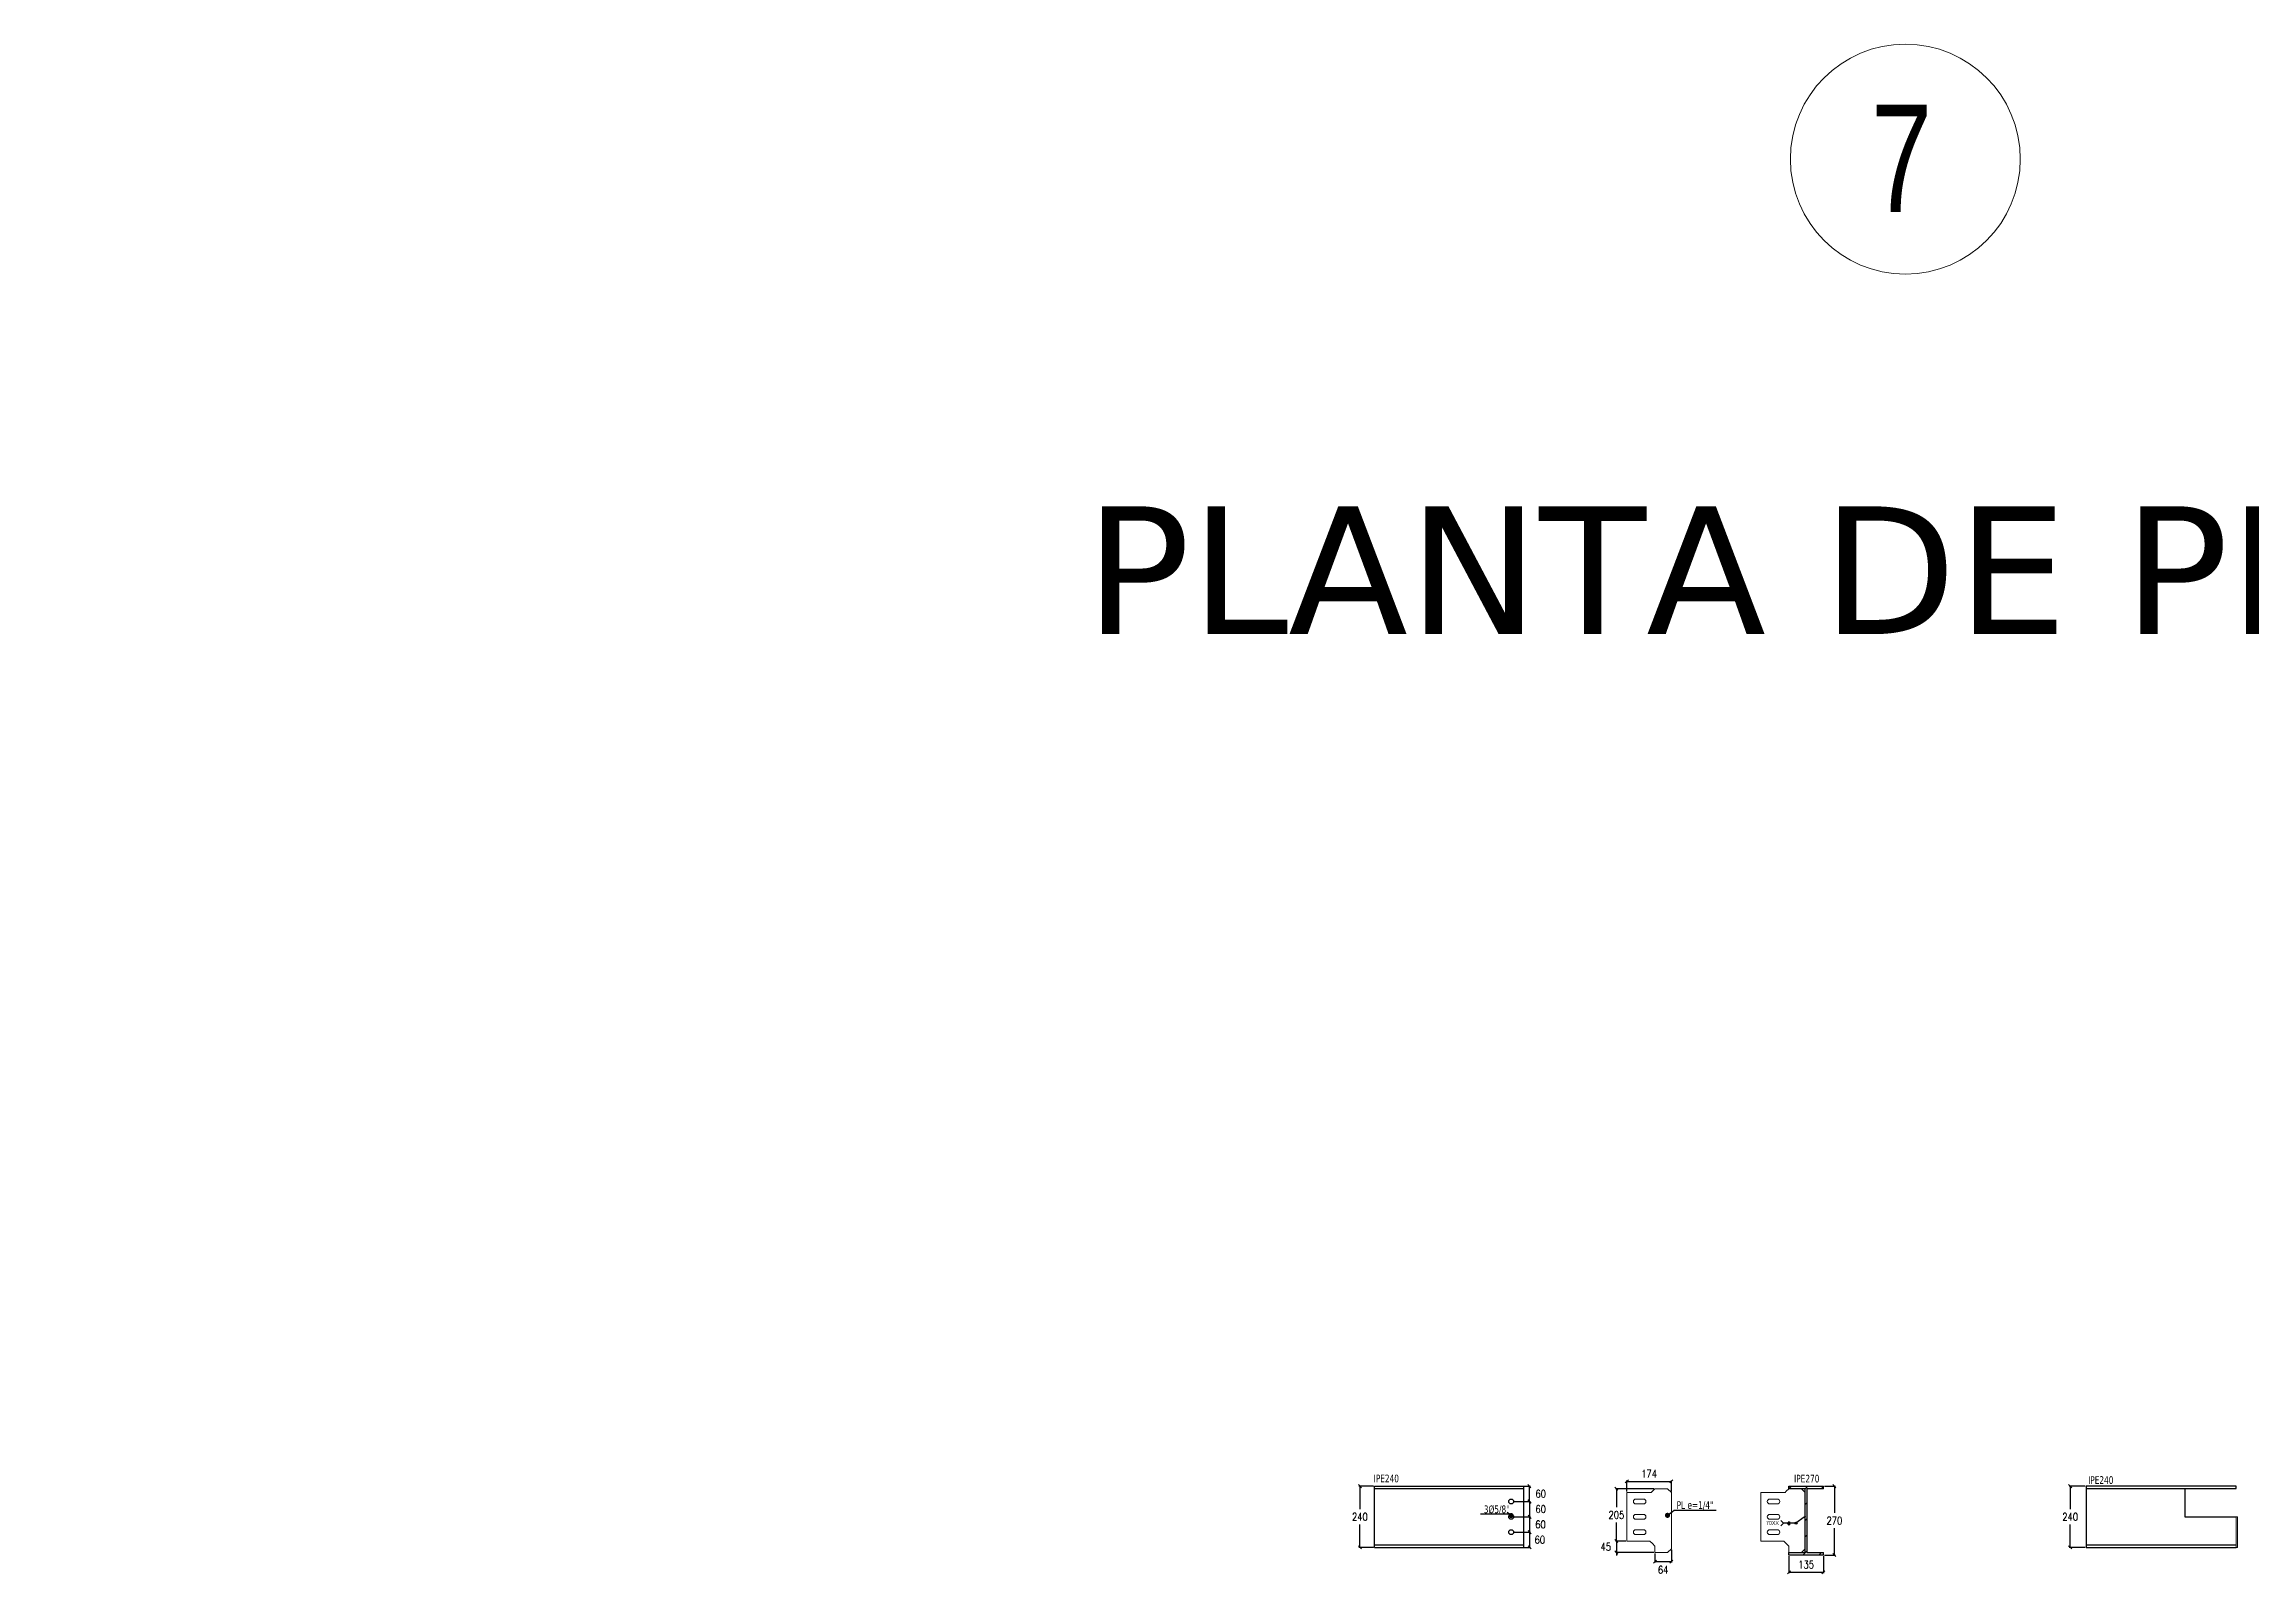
# Model space of a CAD drawing. Header units: millimetres. Extents: x -3255 to 77194, y -21218 to 30112.
# Drawn here: x -3255 to 5385, y -9862 to -3871 of the extents above; entities that cross this region are included whole.
import ezdxf
from ezdxf.enums import TextEntityAlignment as Align

# ---------------------------------------------------------------- set-up
doc = ezdxf.new("R2010")
doc.units = ezdxf.units.MM
doc.header["$LTSCALE"] = 0.9
for name, color, linetype in [('COTAS', 8, 'Continuous'), ('PERFORACIONES', 1, 'Continuous'), ('TEXTO GENRAL', 3, 'Continuous'), ('TITULO', 3, 'Continuous')]:
    doc.layers.add(name, color=color, linetype=linetype)
doc.layers.add('E_EJES', color=8, linetype='Continuous', lineweight=9)
doc.layers.add('P-PLATINA', color=6, linetype='Continuous', lineweight=13)
doc.styles.add('CNI_COTAS', font='romans.shx', dxfattribs={"width": 0.8})
doc.styles.add('ROMANS', font='DINGRAFO.SHX')
doc.styles.add('Swis721 LtCn BT_1', font='swisscl.ttf', dxfattribs={"height": 0.42})
doc.styles.add('TEXTO GENERAL', font='verdana.ttf', dxfattribs={"height": 0.9})
doc.styles.add('VERDANA', font='verdana.ttf')
doc.dimstyles.new('1.1', dxfattribs={"dimscale": 0, "dimtxt": 15, "dimasz": 20, "dimexe": 2, "dimexo": 2, "dimgap": 7, "dimtad": 1, "dimdec": 0, "dimzin": 4, "dimdsep": 46, "dimtxsty": 'CNI_COTAS', "dimblk": 'DOTSMALL', "dimcen": 0, "dimclrd": 256, "dimclrt": 3, "dimadec": 0, "dimazin": 0, "dimtfac": 1, "dimtdec": 0, "dimtmove": 2, "dimatfit": 0, "dimldrblk": 'DOT', "dimfxl": 0.05, "dimtolj": 1, "dimtzin": 0, "dimarcsym": 1})
doc.dimstyles.new('1.4', dxfattribs={"dimscale": 0, "dimtxt": 30, "dimasz": 12, "dimexe": 4, "dimexo": 4, "dimgap": 15, "dimtad": 1, "dimdec": 0, "dimzin": 4, "dimdsep": 46, "dimtxsty": 'CNI_COTAS', "dimblk": 'OBLIQUE', "dimcen": -0.09, "dimclrd": 256, "dimclrt": 3, "dimadec": 0, "dimazin": 0, "dimtfac": 1, "dimtdec": 0, "dimtmove": 2, "dimatfit": 0, "dimldrblk": 'DOT', "dimfxl": 0.05, "dimtolj": 1, "dimtzin": 0, "dimarcsym": 0})

# ---------------------------------------------------------------- blocks, each defined once
blk = doc.blocks.new('Grid - CNI_NOMBRE EJES-372759-_38_00m_N_E_-NIVEL-10 DOC')
at = {"layer": 'E_EJES'}
blk.add_circle((0, 0), 0.003, dxfattribs=at)
blk = doc.blocks.new('_Oblique')
at = {"color": 0, "linetype": 'ByBlock', "lineweight": -2}
blk.add_line((-0.5, -0.5), (0.5, 0.5), dxfattribs=at)
blk = doc.blocks.new('*D416')
at = {"layer": 'COTAS', "color": 0, "lineweight": -2, "transparency": 16777216}
for p, q in [((1947, -9515.3), (1889.9, -9515.3)), ((1947, -9755.3), (1889.9, -9755.3))]:
    blk.add_line(p, q, dxfattribs=at)
at = {"layer": 'COTAS', "lineweight": -2, "transparency": 16777216}
for p, q in [((1893.9, -9515.3), (1893.9, -9605.3)), ((1893.9, -9755.3), (1893.9, -9665.3))]:
    blk.add_line(p, q, dxfattribs=at)
at = {"layer": 'Defpoints', "color": 0, "transparency": 16777216}
for p in [(1893.9, -9515.3), (1951, -9515.3), (1951, -9755.3)]:
    blk.add_point(p, dxfattribs=at)
at = {"layer": 'COTAS', "lineweight": -2, "transparency": 16777216, "xscale": 12, "yscale": 12, "zscale": 12}
for p, rotation in [((1893.9, -9515.3), 90), ((1893.9, -9755.3), 270)]:
    blk.add_blockref('_Oblique', p, dxfattribs=dict(at, rotation=rotation))
at = {"layer": 'COTAS', "color": 3, "transparency": 16777216, "insert": (1893.9, -9635.3), "char_height": 30, "attachment_point": 5, "rotation": 0.01, "style": 'CNI_COTAS'}
blk.add_mtext('\\A1;240', dxfattribs=at)
blk = doc.blocks.new('_Dot')
at = {"color": 0, "linetype": 'ByBlock', "lineweight": -2}
blk.add_line((-0.5, 0), (-1, 0), dxfattribs=at)
at = {"color": 0, "linetype": 'ByBlock', "const_width": 0.5}
blk.add_lwpolyline([(-0.25, 0, 1), (0.25, 0, 1)], format="xyb", close=True, dxfattribs=at)
blk = doc.blocks.new('*D417')
at = {"layer": 'COTAS', "color": 0, "lineweight": -2, "transparency": 16777216}
for p, q in [((3572.9, -9789.3), (3572.9, -9856.2)), ((3707.9, -9789.3), (3707.9, -9856.2))]:
    blk.add_line(p, q, dxfattribs=at)
at = {"layer": 'COTAS', "lineweight": -2, "transparency": 16777216}
blk.add_line((3572.9, -9852.2), (3707.9, -9852.2), dxfattribs=at)
at = {"layer": 'Defpoints', "color": 0, "transparency": 16777216}
for p in [(3572.9, -9785.3), (3707.9, -9785.3), (3707.9, -9852.2)]:
    blk.add_point(p, dxfattribs=at)
at = {"layer": 'COTAS', "lineweight": -2, "transparency": 16777216, "xscale": 12, "yscale": 12, "zscale": 12, "rotation": 180}
blk.add_blockref('_Oblique', (3572.9, -9852.2), dxfattribs=at)
at = {"layer": 'COTAS', "lineweight": -2, "transparency": 16777216, "xscale": 12, "yscale": 12, "zscale": 12}
blk.add_blockref('_Oblique', (3707.9, -9852.2), dxfattribs=at)
at = {"layer": 'COTAS', "color": 3, "transparency": 16777216, "insert": (3640.4, -9822.2), "char_height": 30, "attachment_point": 5, "style": 'CNI_COTAS'}
blk.add_mtext('\\A1;135', dxfattribs=at)
blk = doc.blocks.new('_DotSmall')
at = {"color": 0, "linetype": 'ByBlock', "const_width": 0.5}
blk.add_lwpolyline([(-0.0625, 0, 1), (0.0625, 0, 1)], format="xyb", close=True, dxfattribs=at)
blk = doc.blocks.new('*D412')
at = {"layer": 'COTAS', "color": 0, "lineweight": -2, "transparency": 16777216}
for p, q in [((2499.5, -9575.3), (2562, -9575.3)), ((2499.5, -9635.3), (2562, -9635.3))]:
    blk.add_line(p, q, dxfattribs=at)
at = {"layer": 'COTAS', "lineweight": -2, "transparency": 16777216}
blk.add_line((2558, -9575.3), (2558, -9635.3), dxfattribs=at)
at = {"layer": 'Defpoints', "color": 0, "transparency": 16777216}
for p in [(2495.5, -9575.3), (2495.5, -9635.3), (2558, -9635.3)]:
    blk.add_point(p, dxfattribs=at)
at = {"layer": 'COTAS', "lineweight": -2, "transparency": 16777216, "xscale": 12, "yscale": 12, "zscale": 12}
for p, rotation in [((2558, -9575.3), 90), ((2558, -9635.3), 270)]:
    blk.add_blockref('_Oblique', p, dxfattribs=dict(at, rotation=rotation))
at = {"layer": 'COTAS', "color": 3, "transparency": 16777216, "insert": (2601.4, -9605.3), "char_height": 30, "attachment_point": 5, "rotation": 0.01, "style": 'CNI_COTAS'}
blk.add_mtext('\\A1;60', dxfattribs=at)
blk = doc.blocks.new('*D413')
at = {"layer": 'COTAS', "color": 0, "lineweight": -2, "transparency": 16777216}
for p, q in [((2499.5, -9635.3), (2562, -9635.3)), ((2499.5, -9695.3), (2562, -9695.3))]:
    blk.add_line(p, q, dxfattribs=at)
at = {"layer": 'COTAS', "lineweight": -2, "transparency": 16777216}
blk.add_line((2558, -9635.3), (2558, -9695.3), dxfattribs=at)
at = {"layer": 'Defpoints', "color": 0, "transparency": 16777216}
for p in [(2495.5, -9635.3), (2495.5, -9695.3), (2558, -9695.3)]:
    blk.add_point(p, dxfattribs=at)
at = {"layer": 'COTAS', "lineweight": -2, "transparency": 16777216, "xscale": 12, "yscale": 12, "zscale": 12}
for p, rotation in [((2558, -9635.3), 90), ((2558, -9695.3), 270)]:
    blk.add_blockref('_Oblique', p, dxfattribs=dict(at, rotation=rotation))
at = {"layer": 'COTAS', "color": 3, "transparency": 16777216, "insert": (2600.9, -9665.3), "char_height": 30, "attachment_point": 5, "rotation": 0.01, "style": 'CNI_COTAS'}
blk.add_mtext('\\A1;60', dxfattribs=at)
blk = doc.blocks.new('*D414')
at = {"layer": 'COTAS', "color": 0, "lineweight": -2, "transparency": 16777216}
for p, q in [((2499.5, -9695.3), (2561.9, -9695.3)), ((2499.5, -9755.3), (2561.9, -9755.3))]:
    blk.add_line(p, q, dxfattribs=at)
at = {"layer": 'COTAS', "lineweight": -2, "transparency": 16777216}
blk.add_line((2557.9, -9695.3), (2557.9, -9755.3), dxfattribs=at)
at = {"layer": 'Defpoints', "color": 0, "transparency": 16777216}
for p in [(2495.5, -9695.3), (2495.5, -9755.3), (2557.9, -9755.3)]:
    blk.add_point(p, dxfattribs=at)
at = {"layer": 'COTAS', "lineweight": -2, "transparency": 16777216, "xscale": 12, "yscale": 12, "zscale": 12}
for p, rotation in [((2557.9, -9695.3), 90), ((2557.9, -9755.3), 270)]:
    blk.add_blockref('_Oblique', p, dxfattribs=dict(at, rotation=rotation))
at = {"layer": 'COTAS', "color": 3, "transparency": 16777216, "insert": (2598.2, -9725.3), "char_height": 30, "attachment_point": 5, "rotation": 0.01, "style": 'CNI_COTAS'}
blk.add_mtext('\\A1;60', dxfattribs=at)
blk = doc.blocks.new('*D415')
at = {"layer": 'COTAS', "color": 0, "lineweight": -2, "transparency": 16777216}
for p, q in [((2499.5, -9515.3), (2561.5, -9515.3)), ((2499.5, -9575.3), (2561.5, -9575.3))]:
    blk.add_line(p, q, dxfattribs=at)
at = {"layer": 'COTAS', "lineweight": -2, "transparency": 16777216}
blk.add_line((2557.5, -9575.3), (2557.5, -9515.3), dxfattribs=at)
at = {"layer": 'Defpoints', "color": 0, "transparency": 16777216}
for p in [(2495.5, -9515.3), (2495.5, -9575.3), (2557.5, -9515.3)]:
    blk.add_point(p, dxfattribs=at)
at = {"layer": 'COTAS', "lineweight": -2, "transparency": 16777216, "xscale": 12, "yscale": 12, "zscale": 12}
for p, rotation in [((2557.5, -9515.3), 90), ((2557.5, -9575.3), 270)]:
    blk.add_blockref('_Oblique', p, dxfattribs=dict(at, rotation=rotation))
at = {"layer": 'COTAS', "color": 3, "transparency": 16777216, "insert": (2601.7, -9545.3), "char_height": 30, "attachment_point": 5, "rotation": 0.01, "style": 'CNI_COTAS'}
blk.add_mtext('\\A1;60', dxfattribs=at)
blk = doc.blocks.new('SOLDADURA FILETE ALREDEDOR')
h = blk.add_hatch(color=256)
h.dxf.hatch_style = 1
h.paths.add_polyline_path([(5064, 3679), (5060, 3684), (5066, 3685)])
for p, q in [((5016, 3649), (4948, 3649)), ((4979, 3659), (4969, 3649)), ((4979, 3639), (4969, 3649)), ((4979, 3649), (4979, 3659)), ((4979, 3649), (4979, 3639)), ((5062, 3682), (5016, 3649))]:
    blk.add_line(p, q)
blk.add_lwpolyline([(4933, 3634), (4948, 3649), (4933, 3664)])
blk.add_lwpolyline([(5066, 3685), (5064, 3679), (5060, 3684)], close=True)
blk.add_circle((5016, 3649), 5.81)
at = {"layer": 'TITULO', "style": 'ROMANS'}
for s, height, p in [('70XX', 21, (4851, 3640)), ('6', 7.5, (4981, 3651)), ('6', 7.5, (4981, 3639))]:
    blk.add_text(s, height=height, dxfattribs=at).set_placement(p)
blk = doc.blocks.new('*D418')
at = {"layer": 'COTAS', "color": 0, "lineweight": -2, "transparency": 16777216}
for p, q in [((2938.8, -9536.3), (2938.8, -9492.9)), ((3113, -9536.5), (3113, -9492.9))]:
    blk.add_line(p, q, dxfattribs=at)
at = {"layer": 'COTAS', "lineweight": -2, "transparency": 16777216}
blk.add_line((2938.8, -9496.9), (3113, -9496.9), dxfattribs=at)
at = {"layer": 'Defpoints', "color": 0, "transparency": 16777216}
for p in [(3113, -9496.9), (2938.8, -9540.3), (3113, -9540.5)]:
    blk.add_point(p, dxfattribs=at)
at = {"layer": 'COTAS', "lineweight": -2, "transparency": 16777216, "xscale": 12, "yscale": 12, "zscale": 12, "rotation": 180}
blk.add_blockref('_Oblique', (2938.8, -9496.9), dxfattribs=at)
at = {"layer": 'COTAS', "lineweight": -2, "transparency": 16777216, "xscale": 12, "yscale": 12, "zscale": 12}
blk.add_blockref('_Oblique', (3113, -9496.9), dxfattribs=at)
at = {"layer": 'COTAS', "color": 3, "transparency": 16777216, "insert": (3025.9, -9466.9), "char_height": 30, "attachment_point": 5, "style": 'CNI_COTAS'}
blk.add_mtext('\\A1;174', dxfattribs=at)
blk = doc.blocks.new('*D419')
at = {"layer": 'COTAS', "color": 0, "lineweight": -2, "transparency": 16777216}
for p, q in [((3044.8, -9525.5), (2893.9, -9525.5)), ((2934.8, -9730.3), (2893.9, -9730.3))]:
    blk.add_line(p, q, dxfattribs=at)
at = {"layer": 'COTAS', "lineweight": -2, "transparency": 16777216}
for p, q in [((2897.9, -9525.5), (2897.9, -9597.9)), ((2897.9, -9730.3), (2897.9, -9657.9))]:
    blk.add_line(p, q, dxfattribs=at)
at = {"layer": 'Defpoints', "color": 0, "transparency": 16777216}
for p in [(3048.8, -9525.5), (2897.9, -9730.3), (2938.8, -9730.3)]:
    blk.add_point(p, dxfattribs=at)
at = {"layer": 'COTAS', "lineweight": -2, "transparency": 16777216, "xscale": 12, "yscale": 12, "zscale": 12}
for p, rotation in [((2897.9, -9525.5), 90), ((2897.9, -9730.3), 270)]:
    blk.add_blockref('_Oblique', p, dxfattribs=dict(at, rotation=rotation))
at = {"layer": 'COTAS', "color": 3, "transparency": 16777216, "insert": (2897.9, -9627.9), "char_height": 30, "attachment_point": 5, "rotation": 0.01, "style": 'CNI_COTAS'}
blk.add_mtext('\\A1;205', dxfattribs=at)
blk = doc.blocks.new('*D420')
at = {"layer": 'COTAS', "color": 0, "lineweight": -2, "transparency": 16777216}
for p, q in [((2934.8, -9730.3), (2893.9, -9730.3)), ((3044.8, -9775.1), (2893.9, -9775.1))]:
    blk.add_line(p, q, dxfattribs=at)
at = {"layer": 'COTAS', "lineweight": -2, "transparency": 16777216}
for p, q in [((2897.9, -9730.3), (2897.9, -9718.3)), ((2897.9, -9730.3), (2897.9, -9775.1)), ((2897.9, -9775.1), (2897.9, -9787.1))]:
    blk.add_line(p, q, dxfattribs=at)
at = {"layer": 'Defpoints', "color": 0, "transparency": 16777216}
for p in [(2938.8, -9730.3), (2897.9, -9775.1), (3048.8, -9775.1)]:
    blk.add_point(p, dxfattribs=at)
at = {"layer": 'COTAS', "lineweight": -2, "transparency": 16777216, "xscale": 12, "yscale": 12, "zscale": 12}
for p, rotation in [((2897.9, -9730.3), 270), ((2897.9, -9775.1), 90)]:
    blk.add_blockref('_Oblique', p, dxfattribs=dict(at, rotation=rotation))
at = {"layer": 'COTAS', "color": 3, "transparency": 16777216, "insert": (2856.4, -9752.7), "char_height": 30, "attachment_point": 5, "rotation": 0.01, "style": 'CNI_COTAS'}
blk.add_mtext('\\A1;45', dxfattribs=at)
blk = doc.blocks.new('*D421')
at = {"layer": 'COTAS', "color": 0, "lineweight": -2, "transparency": 16777216}
for p, q in [((3048.8, -9779.1), (3048.8, -9814.8)), ((3113, -9764.1), (3113, -9814.8))]:
    blk.add_line(p, q, dxfattribs=at)
at = {"layer": 'COTAS', "lineweight": -2, "transparency": 16777216}
blk.add_line((3048.8, -9810.8), (3113, -9810.8), dxfattribs=at)
at = {"layer": 'Defpoints', "color": 0, "transparency": 16777216}
for p in [(3113, -9760.1), (3048.8, -9775.1), (3113, -9810.8)]:
    blk.add_point(p, dxfattribs=at)
at = {"layer": 'COTAS', "lineweight": -2, "transparency": 16777216, "xscale": 12, "yscale": 12, "zscale": 12, "rotation": 180}
blk.add_blockref('_Oblique', (3048.8, -9810.8), dxfattribs=at)
at = {"layer": 'COTAS', "lineweight": -2, "transparency": 16777216, "xscale": 12, "yscale": 12, "zscale": 12}
blk.add_blockref('_Oblique', (3113, -9810.8), dxfattribs=at)
at = {"layer": 'COTAS', "color": 3, "transparency": 16777216, "insert": (3080.9, -9842.8), "char_height": 30, "attachment_point": 5, "style": 'CNI_COTAS'}
blk.add_mtext('\\A1;64', dxfattribs=at)
blk = doc.blocks.new('*D422')
at = {"layer": 'COTAS', "color": 0, "lineweight": -2, "transparency": 16777216}
for p, q in [((3711.9, -9515.3), (3755.1, -9515.3)), ((3711.9, -9785.3), (3755.1, -9785.3))]:
    blk.add_line(p, q, dxfattribs=at)
at = {"layer": 'COTAS', "lineweight": -2, "transparency": 16777216}
for p, q in [((3751.1, -9515.3), (3751.1, -9620.3)), ((3751.1, -9785.3), (3751.1, -9680.3))]:
    blk.add_line(p, q, dxfattribs=at)
at = {"layer": 'Defpoints', "color": 0, "transparency": 16777216}
for p in [(3707.9, -9515.3), (3751.1, -9515.3), (3707.9, -9785.3)]:
    blk.add_point(p, dxfattribs=at)
at = {"layer": 'COTAS', "lineweight": -2, "transparency": 16777216, "xscale": 12, "yscale": 12, "zscale": 12}
for p, rotation in [((3751.1, -9515.3), 90), ((3751.1, -9785.3), 270)]:
    blk.add_blockref('_Oblique', p, dxfattribs=dict(at, rotation=rotation))
at = {"layer": 'COTAS', "color": 3, "transparency": 16777216, "insert": (3751.1, -9650.3), "char_height": 30, "attachment_point": 5, "rotation": 0.01, "style": 'CNI_COTAS'}
blk.add_mtext('\\A1;270', dxfattribs=at)
blk = doc.blocks.new('*D456')
at = {"layer": 'COTAS', "color": 0, "lineweight": -2, "transparency": 16777216}
for p, q in [((4732.9, -9515.3), (4669.8, -9515.3)), ((4732.9, -9755.3), (4669.8, -9755.3))]:
    blk.add_line(p, q, dxfattribs=at)
at = {"layer": 'COTAS', "lineweight": -2, "transparency": 16777216}
for p, q in [((4673.8, -9515.3), (4673.8, -9605.3)), ((4673.8, -9755.3), (4673.8, -9665.3))]:
    blk.add_line(p, q, dxfattribs=at)
at = {"layer": 'Defpoints', "color": 0, "transparency": 16777216}
for p in [(4673.8, -9515.3), (4736.9, -9515.3), (4736.9, -9755.3)]:
    blk.add_point(p, dxfattribs=at)
at = {"layer": 'COTAS', "lineweight": -2, "transparency": 16777216, "xscale": 12, "yscale": 12, "zscale": 12}
for p, rotation in [((4673.8, -9515.3), 90), ((4673.8, -9755.3), 270)]:
    blk.add_blockref('_Oblique', p, dxfattribs=dict(at, rotation=rotation))
at = {"layer": 'COTAS', "color": 3, "transparency": 16777216, "insert": (4673.8, -9635.3), "char_height": 30, "attachment_point": 5, "rotation": 0.01, "style": 'CNI_COTAS'}
blk.add_mtext('\\A1;240', dxfattribs=at)

msp = doc.modelspace()

# ---------------------------------------------------------------- hatches: boundary and pattern name
at = {"linetype": 'Continuous'}
h = msp.add_hatch(dxfattribs=at)
h.set_pattern_fill('', scale=14, style=0, pattern_type=0)
h.set_pattern_definition([(45, (3572.934, -9525.96), (-31.431, 31.431), [])])
h.paths.add_polyline_path([(3572.9, -9515.3), (3572.9, -9525.5), (3637.1, -9525.5), (3637.1, -9775.1), (3572.9, -9775.1), (3572.9, -9785.3), (3707.9, -9785.3), (3707.9, -9775.1), (3643.7, -9775.1), (3643.7, -9525.5), (3707.9, -9525.5), (3707.9, -9515.3)])

# ---------------------------------------------------------------- linework, layer by layer
at = {"color": 2, "linetype": 'Continuous'}
for p, q in [((1951, -9755.3), (1951, -9515.3)), ((1951, -9515.3), (2536, -9515.3)), ((1951, -9525.1), (2536, -9525.1)), ((2536, -9755.3), (2536, -9515.3)), ((3572.9, -9525.5), (3572.9, -9515.3)), ((3572.9, -9515.3), (3707.9, -9515.3)), ((3637.1, -9525.5), (3572.9, -9525.5)), ((3637.1, -9775.1), (3637.1, -9525.5)), ((3707.9, -9525.5), (3643.7, -9525.5)), ((3643.7, -9525.5), (3643.7, -9775.1)), ((3707.9, -9525.5), (3707.9, -9515.3)), ((1951, -9745.5), (2536, -9745.5)), ((1951, -9755.3), (2536, -9755.3)), ((3572.9, -9785.3), (3572.9, -9775.1)), ((3572.9, -9775.1), (3637.1, -9775.1)), ((3707.9, -9785.3), (3572.9, -9785.3)), ((3643.7, -9775.1), (3707.9, -9775.1)), ((3707.9, -9785.3), (3707.9, -9775.1))]:
    msp.add_line(p, q, dxfattribs=at)
at = {"color": 2}
for p, q in [((4736.9, -9515.3), (4736.9, -9755.3)), ((5123.1, -9525.1), (5123.1, -9635.3)), ((5123.1, -9635.3), (5323.1, -9635.3)), ((4736.9, -9745.5), (5123.1, -9745.5)), ((4736.9, -9755.3), (5123.1, -9755.3)), ((5123.1, -9745.5), (5323.1, -9745.5)), ((5123.1, -9755.3), (5323.1, -9755.3))]:
    msp.add_line(p, q, dxfattribs=at)
msp.add_lwpolyline([(4736.9, -9525.1), (5323.1, -9525.1), (5323.1, -9515.3), (4736.9, -9515.3)], dxfattribs=at)
at = {"layer": 'P-PLATINA', "linetype": 'Continuous'}
for p, q in [((5329.1, -9635.3), (5323.1, -9635.3)), ((5323.1, -9635.3), (5323.1, -9755.3)), ((5329.1, -9635.3), (5329.1, -9755.3)), ((5329.1, -9755.3), (5323.1, -9755.3))]:
    msp.add_line(p, q, dxfattribs=at)
at = {"layer": 'P-PLATINA', "color": 6, "linetype": 'Continuous'}
for points in [[(2938.8, -9730.3), (3028.8, -9730.3), (3038.8, -9740.3), (3048.8, -9750.3), (3048.8, -9775.1), (3098, -9775.1), (3113, -9760.1), (3113, -9540.5), (3098, -9525.5), (3048.8, -9525.5), (3038.8, -9535.5), (3034, -9540.3), (2938.8, -9540.3)], [(3462.9, -9730.3), (3552.9, -9730.3), (3562.9, -9740.3), (3572.9, -9750.3), (3572.9, -9775.1), (3622.1, -9775.1), (3637.1, -9760.1), (3637.1, -9540.5), (3622.1, -9525.5), (3572.9, -9525.5), (3562.9, -9535.5), (3558.1, -9540.3), (3462.9, -9540.3)]]:
    msp.add_lwpolyline(points, close=True, dxfattribs=at)
for points in [[(2980.4, -9584.8), (2973.8, -9584.8), (2970.1, -9584), (2967, -9582), (2965, -9578.9), (2964.3, -9575.3), (2965, -9571.6), (2967, -9568.5), (2970.1, -9566.5), (2973.8, -9565.8), (2980.4, -9565.8)], [(2973.8, -9565.8), (3003.8, -9565.8), (3007.4, -9566.5), (3010.5, -9568.5), (3012.5, -9571.6), (3013.3, -9575.3), (3012.5, -9578.9), (3010.5, -9582), (3007.4, -9584), (3003.8, -9584.8), (2973.8, -9584.8)], [(3504.6, -9584.8), (3497.9, -9584.8), (3494.3, -9584), (3491.2, -9582), (3489.2, -9578.9), (3488.4, -9575.3), (3489.2, -9571.6), (3491.2, -9568.5), (3494.3, -9566.5), (3497.9, -9565.8), (3504.6, -9565.8)], [(3497.9, -9565.8), (3527.9, -9565.8), (3531.6, -9566.5), (3534.7, -9568.5), (3536.7, -9571.6), (3537.4, -9575.3), (3536.7, -9578.9), (3534.7, -9582), (3531.6, -9584), (3527.9, -9584.8), (3497.9, -9584.8)], [(2980.4, -9644.8), (2973.8, -9644.8), (2970.1, -9644), (2967, -9642), (2965, -9638.9), (2964.3, -9635.3), (2965, -9631.6), (2967, -9628.5), (2970.1, -9626.5), (2973.8, -9625.8), (2980.4, -9625.8)], [(2973.8, -9625.8), (3003.8, -9625.8), (3007.4, -9626.5), (3010.5, -9628.5), (3012.5, -9631.6), (3013.3, -9635.3), (3012.5, -9638.9), (3010.5, -9642), (3007.4, -9644), (3003.8, -9644.8), (2973.8, -9644.8)], [(3504.6, -9644.8), (3497.9, -9644.8), (3494.3, -9644), (3491.2, -9642), (3489.2, -9638.9), (3488.4, -9635.3), (3489.2, -9631.6), (3491.2, -9628.5), (3494.3, -9626.5), (3497.9, -9625.8), (3504.6, -9625.8)], [(3497.9, -9625.8), (3527.9, -9625.8), (3531.6, -9626.5), (3534.7, -9628.5), (3536.7, -9631.6), (3537.4, -9635.3), (3536.7, -9638.9), (3534.7, -9642), (3531.6, -9644), (3527.9, -9644.8), (3497.9, -9644.8)], [(2980.4, -9704.8), (2973.8, -9704.8), (2970.1, -9704), (2967, -9702), (2965, -9698.9), (2964.3, -9695.3), (2965, -9691.6), (2967, -9688.5), (2970.1, -9686.5), (2973.8, -9685.8), (2980.4, -9685.8)], [(2973.8, -9685.8), (3003.8, -9685.8), (3007.4, -9686.5), (3010.5, -9688.5), (3012.5, -9691.6), (3013.3, -9695.3), (3012.5, -9698.9), (3010.5, -9702), (3007.4, -9704), (3003.8, -9704.8), (2973.8, -9704.8)], [(3504.6, -9704.8), (3497.9, -9704.8), (3494.3, -9704), (3491.2, -9702), (3489.2, -9698.9), (3488.4, -9695.3), (3489.2, -9691.6), (3491.2, -9688.5), (3494.3, -9686.5), (3497.9, -9685.8), (3504.6, -9685.8)], [(3497.9, -9685.8), (3527.9, -9685.8), (3531.6, -9686.5), (3534.7, -9688.5), (3536.7, -9691.6), (3537.4, -9695.3), (3536.7, -9698.9), (3534.7, -9702), (3531.6, -9704), (3527.9, -9704.8), (3497.9, -9704.8)]]:
    msp.add_lwpolyline(points, dxfattribs=at)
at = {"layer": 'PERFORACIONES'}
for centre in [(2486, -9575.3), (2486, -9635.3), (2486, -9695.3)]:
    msp.add_circle(centre, 9.5, dxfattribs=at)

# ---------------------------------------------------------------- block references
at = {"xscale": 0.7104614331683008, "yscale": 0.7104614331683008, "zscale": 0.7104614331683008}
msp.add_blockref('SOLDADURA FILETE ALREDEDOR', (37, -12252.8), dxfattribs=at)
at = {"layer": 'E_EJES', "xscale": 149999.9999999999, "yscale": 149999.9999999999, "zscale": 149999.9999999999}
msp.add_blockref('Grid - CNI_NOMBRE EJES-372759-_38_00m_N_E_-NIVEL-10 DOC', (4028.7, -4321.2), dxfattribs=at)

# ---------------------------------------------------------------- texts
at = {"color": 96, "style": 'VERDANA', "width": 0.7}
for s, p in [('IPE240', (1997.3, -9485.2)), ('IPE270', (3642.8, -9485.8)), ('IPE240', (4793.5, -9491.4)), ('3%%C5/8"', (2429.3, -9606)), ('PL e=1/4"', (3205.5, -9589.3))]:
    msp.add_text(s, height=30, dxfattribs=at).set_placement(p, align=Align.MIDDLE_CENTER)
at = {"layer": 'COTAS', "color": 3, "insert": (-3255.4, -9450.1), "char_height": 30, "attachment_point": 1, "style": 'CNI_COTAS'}
msp.add_mtext('\\P ', dxfattribs=at)
at = {"layer": 'E_EJES', "insert": (3894.2, -4108.6), "char_height": 420, "width": 312.658, "attachment_point": 1, "style": 'Swis721 LtCn BT_1'}
msp.add_mtext('7', dxfattribs=at)
at = {"layer": 'TEXTO GENRAL', "color": 3, "style": 'TEXTO GENERAL'}
msp.add_text('PLANTA DE PISO 10 N.E. +40.55m', height=500, dxfattribs=at).set_placement((6702.5, -5930.3), align=Align.MIDDLE_CENTER)

# ---------------------------------------------------------------- dimensions: what is measured, and where the dimension line sits
at = {"layer": 'COTAS'}
for base, p1, p2, picture, middle in [((3113, -9496.9), (2938.8, -9540.3), (3113, -9540.5), '*D418', (3025.9, -9466.9)), ((3707.9, -9852.2), (3572.9, -9785.3), (3707.9, -9785.3), '*D417', (3640.4, -9822.2))]:
    dim = msp.add_linear_dim(base=base, p1=p1, p2=p2, dimstyle='1.4', override={"dimscale": 1}, dxfattribs=at)
    dim.commit()
    dim.dimension.update_dxf_attribs({"geometry": picture, "text_midpoint": middle})
for base, p1, p2, picture, middle in [((1893.9, -9515.3), (1951, -9755.3), (1951, -9515.3), '*D416', (1893.9, -9635.3)), ((2897.9, -9730.3), (3048.8, -9525.5), (2938.8, -9730.3), '*D419', (2897.9, -9627.9)), ((3751.1, -9515.3), (3707.9, -9785.3), (3707.9, -9515.3), '*D422', (3751.1, -9650.3)), ((4673.8, -9515.3), (4736.9, -9755.3), (4736.9, -9515.3), '*D456', (4673.8, -9635.3)), ((2897.9, -9775.1), (2938.8, -9730.3), (3048.8, -9775.1), '*D420', (2856.4, -9752.7))]:
    dim = msp.add_linear_dim(base=base, p1=p1, p2=p2, angle=90, dimstyle='1.4', override={"dimscale": 1}, dxfattribs=at)
    dim.commit()
    dim.dimension.update_dxf_attribs({"geometry": picture, "text_midpoint": middle, "text_rotation": 0.01})
for base, p1, p2, picture, middle in [((2557.5, -9515.3), (2495.5, -9575.3), (2495.5, -9515.3), '*D415', (2601.7, -9545.3)), ((2558, -9635.3), (2495.5, -9575.3), (2495.5, -9635.3), '*D412', (2601.4, -9605.3)), ((2558, -9695.3), (2495.5, -9635.3), (2495.5, -9695.3), '*D413', (2600.9, -9665.3)), ((2557.9, -9755.3), (2495.5, -9695.3), (2495.5, -9755.3), '*D414', (2598.2, -9725.3))]:
    dim = msp.add_linear_dim(base=base, p1=p1, p2=p2, angle=90, dimstyle='1.4', override={"dimscale": 1}, dxfattribs=at)
    dim.commit()
    dim.dimension.update_dxf_attribs({"geometry": picture, "text_midpoint": middle, "dimtype": 160, "text_rotation": 0.01})
dim = msp.add_linear_dim(base=(3113, -9810.8), p1=(3048.8, -9775.1), p2=(3113, -9760.1), dimstyle='1.4', override={"dimscale": 1}, dxfattribs=at)
dim.commit()
dim.dimension.update_dxf_attribs({"geometry": '*D421', "text_midpoint": (3080.9, -9842.8), "dimtype": 160})

# ---------------------------------------------------------------- leaders
for points in [[(2486, -9630.4), (2479.8, -9625.5), (2366, -9625.4)], [(3097.8, -9629.6), (3123.4, -9609.7), (3288, -9609.7)]]:
    msp.add_leader(points, dimstyle='1.1', override={"dimscale": 1}, dxfattribs=at)

doc.saveas('drawing.dxf')
